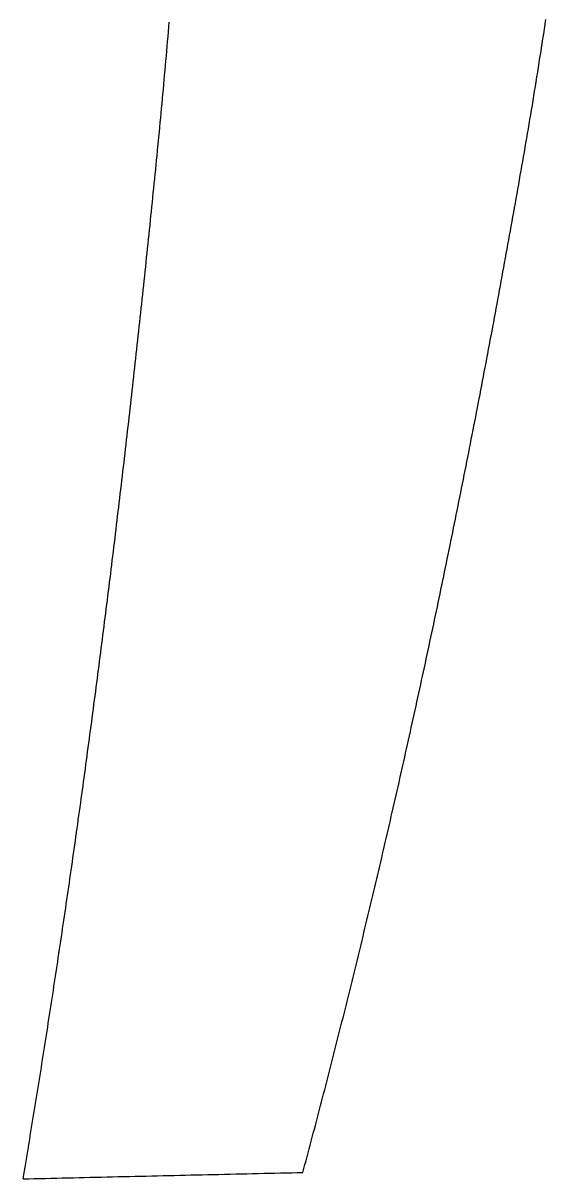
# Model space of a CAD drawing. Header units: inches. Extents: x 10 to 59099, y -255 to 18259.
# Drawn here: x 42154 to 43806, y 3 to 3655 of the extents above; entities that cross this region are included whole.
import ezdxf

# ---------------------------------------------------------------- set-up
doc = ezdxf.new("R2010")
doc.units = ezdxf.units.IN
doc.header["$MEASUREMENT"] = 0
doc.layers.add('VFDE_Folienkante 3dpoly', color=181, linetype='Continuous')

msp = doc.modelspace()

# ---------------------------------------------------------------- linework, layer by layer
at = {"layer": 'VFDE_Folienkante 3dpoly', "color": 2}
for p, q in [((42614.2, 3643.2, 5644.7), (42615.4, 3658.5, 5653.5)), ((43803.4, 3651.6, 5592.5), (43805.7, 3666.9, 5601.1)), ((42611.6, 3612.5, 5626.9), (42612.9, 3627.8, 5635.8)), ((42612.9, 3627.8, 5635.8), (42614.2, 3643.2, 5644.7)), ((43796.5, 3605.9, 5566.5), (43798.8, 3621.1, 5575.2)), ((43798.8, 3621.1, 5575.2), (43801.1, 3636.4, 5583.9)), ((43801.1, 3636.4, 5583.9), (43803.4, 3651.6, 5592.5)), ((42607.7, 3566.7, 5600), (42609, 3582, 5609)), ((42609, 3582, 5609), (42610.3, 3597.2, 5618)), ((42610.3, 3597.2, 5618), (42611.6, 3612.5, 5626.9)), ((43791.8, 3575.6, 5549.1), (43794.1, 3590.7, 5557.8)), ((43794.1, 3590.7, 5557.8), (43796.5, 3605.9, 5566.5)), ((42605.1, 3536.3, 5581.9), (42606.4, 3551.5, 5591)), ((42606.4, 3551.5, 5591), (42607.7, 3566.7, 5600)), ((43784.7, 3530.2, 5522.6), (43787.1, 3545.3, 5531.5)), ((43787.1, 3545.3, 5531.5), (43789.4, 3560.4, 5540.3)), ((43789.4, 3560.4, 5540.3), (43791.8, 3575.6, 5549.1)), ((42601, 3490.8, 5554.4), (42602.4, 3506, 5563.6)), ((42602.4, 3506, 5563.6), (42603.7, 3521.1, 5572.7)), ((42603.7, 3521.1, 5572.7), (42605.1, 3536.3, 5581.9)), ((43779.9, 3500, 5504.8), (43782.3, 3515.1, 5513.7)), ((43782.3, 3515.1, 5513.7), (43784.7, 3530.2, 5522.6)), ((42598.3, 3460.6, 5535.9), (42599.7, 3475.7, 5545.2)), ((42599.7, 3475.7, 5545.2), (42601, 3490.8, 5554.4)), ((43772.7, 3455, 5477.8), (43775.1, 3470, 5486.8)), ((43775.1, 3470, 5486.8), (43777.5, 3485, 5495.8)), ((43777.5, 3485, 5495.8), (43779.9, 3500, 5504.8)), ((42595.6, 3430.5, 5517.2), (42596.9, 3445.6, 5526.6)), ((42596.9, 3445.6, 5526.6), (42598.3, 3460.6, 5535.9)), ((43767.8, 3425.1, 5459.6), (43770.2, 3440, 5468.7)), ((43770.2, 3440, 5468.7), (43772.7, 3455, 5477.8)), ((42591.4, 3385.6, 5489), (42592.8, 3400.5, 5498.4)), ((42592.8, 3400.5, 5498.4), (42594.2, 3415.5, 5507.9)), ((42594.2, 3415.5, 5507.9), (42595.6, 3430.5, 5517.2)), ((43762.9, 3395.2, 5441.3), (43765.3, 3410.1, 5450.4)), ((43765.3, 3410.1, 5450.4), (43767.8, 3425.1, 5459.6)), ((42588.6, 3355.7, 5470), (42590, 3370.6, 5479.5)), ((42590, 3370.6, 5479.5), (42591.4, 3385.6, 5489)), ((43755.4, 3350.7, 5413.5), (43757.9, 3365.5, 5422.8)), ((43757.9, 3365.5, 5422.8), (43760.4, 3380.3, 5432)), ((43760.4, 3380.3, 5432), (43762.9, 3395.2, 5441.3)), ((42584.3, 3311, 5441.3), (42585.7, 3325.9, 5450.9)), ((42585.7, 3325.9, 5450.9), (42587.1, 3340.8, 5460.5)), ((42587.1, 3340.8, 5460.5), (42588.6, 3355.7, 5470)), ((43750.4, 3321.1, 5394.9), (43752.9, 3335.8, 5404.2)), ((43752.9, 3335.8, 5404.2), (43755.4, 3350.7, 5413.5)), ((42581.4, 3281.3, 5422), (42582.8, 3296.2, 5431.7)), ((42582.8, 3296.2, 5431.7), (42584.3, 3311, 5441.3)), ((43742.8, 3276.8, 5366.7), (43745.4, 3291.5, 5376.1)), ((43745.4, 3291.5, 5376.1), (43747.9, 3306.3, 5385.5)), ((43747.9, 3306.3, 5385.5), (43750.4, 3321.1, 5394.9)), ((42577, 3236.9, 5392.9), (42578.5, 3251.7, 5402.6)), ((42578.5, 3251.7, 5402.6), (42579.9, 3266.5, 5412.3)), ((42579.9, 3266.5, 5412.3), (42581.4, 3281.3, 5422)), ((43737.7, 3247.4, 5347.7), (43740.3, 3262.1, 5357.2)), ((43740.3, 3262.1, 5357.2), (43742.8, 3276.8, 5366.7)), ((42574.1, 3207.4, 5373.4), (42575.5, 3222.1, 5383.2)), ((42575.5, 3222.1, 5383.2), (42577, 3236.9, 5392.9)), ((43730.1, 3203.3, 5319.2), (43732.6, 3218, 5328.7)), ((43732.6, 3218, 5328.7), (43735.2, 3232.7, 5338.3)), ((43735.2, 3232.7, 5338.3), (43737.7, 3247.4, 5347.7)), ((42569.6, 3163.2, 5344), (42571.1, 3177.9, 5353.9)), ((42571.1, 3177.9, 5353.9), (42572.6, 3192.6, 5363.6)), ((42572.6, 3192.6, 5363.6), (42574.1, 3207.4, 5373.4)), ((43724.9, 3174.1, 5300.1), (43727.5, 3188.7, 5309.6)), ((43727.5, 3188.7, 5309.6), (43730.1, 3203.3, 5319.2)), ((42566.7, 3133.7, 5324.4), (42568.1, 3148.4, 5334.2)), ((42568.1, 3148.4, 5334.2), (42569.6, 3163.2, 5344)), ((43717.2, 3130.2, 5271.3), (43719.8, 3144.8, 5280.9)), ((43719.8, 3144.8, 5280.9), (43722.3, 3159.4, 5290.5)), ((43722.3, 3159.4, 5290.5), (43724.9, 3174.1, 5300.1)), ((42562.2, 3089.7, 5294.8), (42563.7, 3104.4, 5304.7)), ((42563.7, 3104.4, 5304.7), (42565.2, 3119, 5314.5)), ((42565.2, 3119, 5314.5), (42566.7, 3133.7, 5324.4)), ((43712, 3101.1, 5252), (43714.6, 3115.6, 5261.6)), ((43714.6, 3115.6, 5261.6), (43717.2, 3130.2, 5271.3)), ((42559.2, 3060.3, 5275), (42560.7, 3075, 5284.9)), ((42560.7, 3075, 5284.9), (42562.2, 3089.7, 5294.8)), ((43704.2, 3057.4, 5223), (43706.8, 3071.9, 5232.7)), ((43706.8, 3071.9, 5232.7), (43709.4, 3086.5, 5242.3)), ((43709.4, 3086.5, 5242.3), (43712, 3101.1, 5252)), ((42556.2, 3031, 5255.2), (42557.7, 3045.7, 5265.1)), ((42557.7, 3045.7, 5265.1), (42559.2, 3060.3, 5275)), ((43699, 3028.3, 5203.6), (43701.6, 3042.8, 5213.3)), ((43701.6, 3042.8, 5213.3), (43704.2, 3057.4, 5223)), ((42551.6, 2987.1, 5225.4), (42553.2, 3001.7, 5235.3)), ((42553.2, 3001.7, 5235.3), (42554.7, 3016.4, 5245.3)), ((42554.7, 3016.4, 5245.3), (42556.2, 3031, 5255.2)), ((43691.1, 2984.7, 5174.5), (43693.8, 2999.2, 5184.2)), ((43693.8, 2999.2, 5184.2), (43696.4, 3013.7, 5193.9)), ((43696.4, 3013.7, 5193.9), (43699, 3028.3, 5203.6)), ((42548.6, 2957.8, 5205.5), (42550.1, 2972.4, 5215.4)), ((42550.1, 2972.4, 5215.4), (42551.6, 2987.1, 5225.4)), ((43685.9, 2955.6, 5155), (43688.5, 2970.1, 5164.7)), ((43688.5, 2970.1, 5164.7), (43691.1, 2984.7, 5174.5)), ((42544, 2914, 5175.5), (42545.6, 2928.6, 5185.5)), ((42545.6, 2928.6, 5185.5), (42547.1, 2943.2, 5195.5)), ((42547.1, 2943.2, 5195.5), (42548.6, 2957.8, 5205.5)), ((43678, 2912.1, 5125.7), (43680.7, 2926.6, 5135.5)), ((43680.7, 2926.6, 5135.5), (43683.3, 2941.1, 5145.2)), ((43683.3, 2941.1, 5145.2), (43685.9, 2955.6, 5155)), ((42541, 2884.9, 5155.5), (42542.5, 2899.4, 5165.5)), ((42542.5, 2899.4, 5165.5), (42544, 2914, 5175.5)), ((43672.8, 2883.2, 5106.1), (43675.4, 2897.7, 5115.9)), ((43675.4, 2897.7, 5115.9), (43678, 2912.1, 5125.7)), ((42536.4, 2841.2, 5125.3), (42537.9, 2855.7, 5135.4)), ((42537.9, 2855.7, 5135.4), (42539.5, 2870.3, 5145.4)), ((42539.5, 2870.3, 5145.4), (42541, 2884.9, 5155.5)), ((43664.8, 2839.8, 5076.6), (43667.5, 2854.3, 5086.5)), ((43667.5, 2854.3, 5086.5), (43670.1, 2868.7, 5096.3)), ((43670.1, 2868.7, 5096.3), (43672.8, 2883.2, 5106.1)), ((42531.8, 2797.6, 5095.1), (42533.3, 2812.1, 5105.2)), ((42533.3, 2812.1, 5105.2), (42534.8, 2826.6, 5115.3)), ((42534.8, 2826.6, 5115.3), (42536.4, 2841.2, 5125.3)), ((43659.5, 2811, 5056.9), (43662.2, 2825.4, 5066.8)), ((43662.2, 2825.4, 5066.8), (43664.8, 2839.8, 5076.6)), ((42528.7, 2768.5, 5074.8), (42530.2, 2783, 5085)), ((42530.2, 2783, 5085), (42531.8, 2797.6, 5095.1)), ((43651.6, 2767.7, 5027.3), (43654.2, 2782.1, 5037.2)), ((43654.2, 2782.1, 5037.2), (43656.9, 2796.6, 5047)), ((43656.9, 2796.6, 5047), (43659.5, 2811, 5056.9)), ((42524, 2725.1, 5044.4), (42525.5, 2739.6, 5054.6)), ((42525.5, 2739.6, 5054.6), (42527.1, 2754, 5064.7)), ((42527.1, 2754, 5064.7), (42528.7, 2768.5, 5074.8)), ((43646.2, 2739, 5007.4), (43648.9, 2753.4, 5017.4)), ((43648.9, 2753.4, 5017.4), (43651.6, 2767.7, 5027.3)), ((42520.8, 2696.2, 5024), (42522.4, 2710.6, 5034.2)), ((42522.4, 2710.6, 5034.2), (42524, 2725.1, 5044.4)), ((43638.2, 2695.9, 4977.6), (43640.9, 2710.2, 4987.5)), ((43640.9, 2710.2, 4987.5), (43643.6, 2724.6, 4997.5)), ((43643.6, 2724.6, 4997.5), (43646.2, 2739, 5007.4)), ((42516.1, 2652.8, 4993.4), (42517.7, 2667.3, 5003.6)), ((42517.7, 2667.3, 5003.6), (42519.3, 2681.7, 5013.8)), ((42519.3, 2681.7, 5013.8), (42520.8, 2696.2, 5024)), ((43630.1, 2652.9, 4947.6), (43632.8, 2667.2, 4957.6)), ((43632.8, 2667.2, 4957.6), (43635.5, 2681.5, 4967.6)), ((43635.5, 2681.5, 4967.6), (43638.2, 2695.9, 4977.6)), ((42513, 2624, 4972.9), (42514.6, 2638.4, 4983.1)), ((42514.6, 2638.4, 4983.1), (42516.1, 2652.8, 4993.4)), ((43624.7, 2624.3, 4927.6), (43627.4, 2638.6, 4937.6)), ((43627.4, 2638.6, 4937.6), (43630.1, 2652.9, 4947.6)), ((42508.2, 2580.8, 4942), (42509.8, 2595.2, 4952.3)), ((42509.8, 2595.2, 4952.3), (42511.4, 2609.6, 4962.6)), ((42511.4, 2609.6, 4962.6), (42513, 2624, 4972.9)), ((43616.6, 2581.4, 4897.4), (43619.3, 2595.7, 4907.5)), ((43619.3, 2595.7, 4907.5), (43622, 2610, 4917.5)), ((43622, 2610, 4917.5), (43624.7, 2624.3, 4927.6)), ((42505, 2552.1, 4921.4), (42506.6, 2566.5, 4931.7)), ((42506.6, 2566.5, 4931.7), (42508.2, 2580.8, 4942)), ((43611.2, 2552.9, 4877.3), (43613.9, 2567.1, 4887.4)), ((43613.9, 2567.1, 4887.4), (43616.6, 2581.4, 4897.4)), ((42500.2, 2509.1, 4890.4), (42501.8, 2523.4, 4900.7)), ((42501.8, 2523.4, 4900.7), (42503.4, 2537.7, 4911.1)), ((42503.4, 2537.7, 4911.1), (42505, 2552.1, 4921.4)), ((43603, 2510.2, 4846.9), (43605.8, 2524.4, 4857.1)), ((43605.8, 2524.4, 4857.1), (43608.5, 2538.6, 4867.2)), ((43608.5, 2538.6, 4867.2), (43611.2, 2552.9, 4877.3)), ((42497, 2480.4, 4869.6), (42498.6, 2494.7, 4880)), ((42498.6, 2494.7, 4880), (42500.2, 2509.1, 4890.4)), ((43597.6, 2481.7, 4826.6), (43600.3, 2496, 4836.8)), ((43600.3, 2496, 4836.8), (43603, 2510.2, 4846.9)), ((42492.2, 2437.5, 4838.4), (42493.8, 2451.8, 4848.8)), ((42493.8, 2451.8, 4848.8), (42495.4, 2466.1, 4859.2)), ((42495.4, 2466.1, 4859.2), (42497, 2480.4, 4869.6)), ((43589.4, 2439.2, 4796.1), (43592.1, 2453.4, 4806.3)), ((43592.1, 2453.4, 4806.3), (43594.8, 2467.5, 4816.5)), ((43594.8, 2467.5, 4816.5), (43597.6, 2481.7, 4826.6)), ((42488.9, 2409, 4817.5), (42490.5, 2423.2, 4828)), ((42490.5, 2423.2, 4828), (42492.2, 2437.5, 4838.4)), ((43581.1, 2396.7, 4765.5), (43583.9, 2410.8, 4775.7)), ((43583.9, 2410.8, 4775.7), (43586.6, 2425, 4785.9)), ((43586.6, 2425, 4785.9), (43589.4, 2439.2, 4796.1)), ((42484, 2366.2, 4786.1), (42485.7, 2380.5, 4796.6)), ((42485.7, 2380.5, 4796.6), (42487.3, 2394.7, 4807.1)), ((42487.3, 2394.7, 4807.1), (42488.9, 2409, 4817.5)), ((43575.6, 2368.4, 4745), (43578.4, 2382.5, 4755.3)), ((43578.4, 2382.5, 4755.3), (43581.1, 2396.7, 4765.5)), ((42479.1, 2323.5, 4754.6), (42480.8, 2337.8, 4765.1)), ((42480.8, 2337.8, 4765.1), (42482.4, 2352, 4775.6)), ((42482.4, 2352, 4775.6), (42484, 2366.2, 4786.1)), ((43567.3, 2326, 4714.2), (43570.1, 2340.2, 4724.5)), ((43570.1, 2340.2, 4724.5), (43572.9, 2354.3, 4734.8)), ((43572.9, 2354.3, 4734.8), (43575.6, 2368.4, 4745)), ((42475.9, 2295.1, 4733.5), (42477.5, 2309.3, 4744.1)), ((42477.5, 2309.3, 4744.1), (42479.1, 2323.5, 4754.6)), ((43561.8, 2297.9, 4693.6), (43564.6, 2311.9, 4703.9)), ((43564.6, 2311.9, 4703.9), (43567.3, 2326, 4714.2)), ((42470.9, 2252.6, 4701.9), (42472.6, 2266.8, 4712.4)), ((42472.6, 2266.8, 4712.4), (42474.2, 2280.9, 4723)), ((42474.2, 2280.9, 4723), (42475.9, 2295.1, 4733.5)), ((43553.4, 2255.6, 4662.6), (43556.2, 2269.7, 4673)), ((43556.2, 2269.7, 4673), (43559, 2283.8, 4683.3)), ((43559, 2283.8, 4683.3), (43561.8, 2297.9, 4693.6)), ((42467.6, 2224.3, 4680.7), (42469.2, 2238.4, 4691.3)), ((42469.2, 2238.4, 4691.3), (42470.9, 2252.6, 4701.9)), ((43547.9, 2227.5, 4641.9), (43550.7, 2241.6, 4652.3)), ((43550.7, 2241.6, 4652.3), (43553.4, 2255.6, 4662.6)), ((42462.6, 2181.9, 4648.8), (42464.3, 2196, 4659.4)), ((42464.3, 2196, 4659.4), (42465.9, 2210.2, 4670.1)), ((42465.9, 2210.2, 4670.1), (42467.6, 2224.3, 4680.7)), ((43539.5, 2185.5, 4610.8), (43542.3, 2199.5, 4621.2)), ((43542.3, 2199.5, 4621.2), (43545.1, 2213.5, 4631.6)), ((43545.1, 2213.5, 4631.6), (43547.9, 2227.5, 4641.9)), ((42459.3, 2153.7, 4627.5), (42460.9, 2167.8, 4638.1)), ((42460.9, 2167.8, 4638.1), (42462.6, 2181.9, 4648.8)), ((43531.1, 2143.5, 4579.5), (43533.9, 2157.5, 4589.9)), ((43533.9, 2157.5, 4589.9), (43536.7, 2171.5, 4600.4)), ((43536.7, 2171.5, 4600.4), (43539.5, 2185.5, 4610.8)), ((42454.2, 2111.4, 4595.4), (42455.9, 2125.5, 4606.1)), ((42455.9, 2125.5, 4606.1), (42457.6, 2139.6, 4616.8)), ((42457.6, 2139.6, 4616.8), (42459.3, 2153.7, 4627.5)), ((43525.4, 2115.5, 4558.6), (43528.2, 2129.5, 4569.1)), ((43528.2, 2129.5, 4569.1), (43531.1, 2143.5, 4579.5)), ((42449.2, 2069.3, 4563.2), (42450.9, 2083.3, 4574)), ((42450.9, 2083.3, 4574), (42452.5, 2097.4, 4584.7)), ((42452.5, 2097.4, 4584.7), (42454.2, 2111.4, 4595.4)), ((43517, 2073.7, 4527.1), (43519.8, 2087.6, 4537.6)), ((43519.8, 2087.6, 4537.6), (43522.6, 2101.6, 4548.1)), ((43522.6, 2101.6, 4548.1), (43525.4, 2115.5, 4558.6)), ((42445.8, 2041.2, 4541.7), (42447.5, 2055.2, 4552.5)), ((42447.5, 2055.2, 4552.5), (42449.2, 2069.3, 4563.2)), ((43508.5, 2031.9, 4495.6), (43511.3, 2045.9, 4506.1)), ((43511.3, 2045.9, 4506.1), (43514.1, 2059.8, 4516.6)), ((43514.1, 2059.8, 4516.6), (43517, 2073.7, 4527.1)), ((42440.7, 1999.2, 4509.4), (42442.4, 2013.2, 4520.2)), ((42442.4, 2013.2, 4520.2), (42444.1, 2027.2, 4531)), ((42444.1, 2027.2, 4531), (42445.8, 2041.2, 4541.7)), ((43502.8, 2004.2, 4474.5), (43505.6, 2018, 4485)), ((43505.6, 2018, 4485), (43508.5, 2031.9, 4495.6)), ((42437.3, 1971.2, 4487.7), (42439, 1985.2, 4498.6)), ((42439, 1985.2, 4498.6), (42440.7, 1999.2, 4509.4)), ((43494.2, 1962.5, 4442.8), (43497.1, 1976.4, 4453.4)), ((43497.1, 1976.4, 4453.4), (43499.9, 1990.3, 4463.9)), ((43499.9, 1990.3, 4463.9), (43502.8, 2004.2, 4474.5)), ((42432.2, 1929.4, 4455.2), (42433.9, 1943.3, 4466.1)), ((42433.9, 1943.3, 4466.1), (42435.6, 1957.3, 4476.9)), ((42435.6, 1957.3, 4476.9), (42437.3, 1971.2, 4487.7)), ((43488.5, 1934.8, 4421.5), (43491.4, 1948.7, 4432.2)), ((43491.4, 1948.7, 4432.2), (43494.2, 1962.5, 4442.8)), ((42427, 1887.6, 4422.6), (42428.7, 1901.5, 4433.5)), ((42428.7, 1901.5, 4433.5), (42430.4, 1915.4, 4444.3)), ((42430.4, 1915.4, 4444.3), (42432.2, 1929.4, 4455.2)), ((43479.9, 1893.4, 4389.6), (43482.8, 1907.2, 4400.3)), ((43482.8, 1907.2, 4400.3), (43485.7, 1921, 4410.9)), ((43485.7, 1921, 4410.9), (43488.5, 1934.8, 4421.5)), ((42423.5, 1859.8, 4400.7), (42425.3, 1873.7, 4411.7)), ((42425.3, 1873.7, 4411.7), (42427, 1887.6, 4422.6)), ((43471.3, 1852, 4357.6), (43474.2, 1865.8, 4368.3)), ((43474.2, 1865.8, 4368.3), (43477.1, 1879.6, 4379)), ((43477.1, 1879.6, 4379), (43479.9, 1893.4, 4389.6)), ((42418.3, 1818.2, 4367.9), (42420.1, 1832, 4378.9)), ((42420.1, 1832, 4378.9), (42421.8, 1845.9, 4389.8)), ((42421.8, 1845.9, 4389.8), (42423.5, 1859.8, 4400.7)), ((43465.6, 1824.5, 4336.2), (43468.4, 1838.2, 4346.9)), ((43468.4, 1838.2, 4346.9), (43471.3, 1852, 4357.6)), ((42413.1, 1776.6, 4335), (42414.9, 1790.4, 4346)), ((42414.9, 1790.4, 4346), (42416.6, 1804.3, 4357)), ((42416.6, 1804.3, 4357), (42418.3, 1818.2, 4367.9)), ((43456.9, 1783.2, 4304), (43459.8, 1797, 4314.8)), ((43459.8, 1797, 4314.8), (43462.7, 1810.7, 4325.5)), ((43462.7, 1810.7, 4325.5), (43465.6, 1824.5, 4336.2)), ((42409.6, 1749, 4313), (42411.4, 1762.8, 4324)), ((42411.4, 1762.8, 4324), (42413.1, 1776.6, 4335)), ((43448.2, 1742.1, 4271.7), (43451.1, 1755.8, 4282.5)), ((43451.1, 1755.8, 4282.5), (43454, 1769.5, 4293.3)), ((43454, 1769.5, 4293.3), (43456.9, 1783.2, 4304)), ((42404.4, 1707.6, 4279.9), (42406.1, 1721.3, 4290.9)), ((42406.1, 1721.3, 4290.9), (42407.9, 1735.1, 4301.9)), ((42407.9, 1735.1, 4301.9), (42409.6, 1749, 4313)), ((43442.4, 1714.7, 4250.1), (43445.3, 1728.4, 4260.9)), ((43445.3, 1728.4, 4260.9), (43448.2, 1742.1, 4271.7)), ((42399.1, 1666.2, 4246.6), (42400.8, 1680, 4257.7)), ((42400.8, 1680, 4257.7), (42402.6, 1693.8, 4268.8)), ((42402.6, 1693.8, 4268.8), (42404.4, 1707.6, 4279.9)), ((43433.6, 1673.7, 4217.7), (43436.5, 1687.4, 4228.5)), ((43436.5, 1687.4, 4228.5), (43439.5, 1701, 4239.3)), ((43439.5, 1701, 4239.3), (43442.4, 1714.7, 4250.1)), ((42395.5, 1638.8, 4224.4), (42397.3, 1652.5, 4235.5)), ((42397.3, 1652.5, 4235.5), (42399.1, 1666.2, 4246.6)), ((43424.8, 1632.8, 4185.1), (43427.8, 1646.4, 4196)), ((43427.8, 1646.4, 4196), (43430.7, 1660.1, 4206.8)), ((43430.7, 1660.1, 4206.8), (43433.6, 1673.7, 4217.7)), ((42390.2, 1597.6, 4191), (42392, 1611.3, 4202.2)), ((42392, 1611.3, 4202.2), (42393.8, 1625, 4213.3)), ((42393.8, 1625, 4213.3), (42395.5, 1638.8, 4224.4)), ((43419, 1605.6, 4163.3), (43421.9, 1619.2, 4174.2)), ((43421.9, 1619.2, 4174.2), (43424.8, 1632.8, 4185.1)), ((42386.6, 1570.2, 4168.7), (42388.4, 1583.9, 4179.9)), ((42388.4, 1583.9, 4179.9), (42390.2, 1597.6, 4191)), ((43410.2, 1564.8, 4130.6), (43413.1, 1578.4, 4141.5)), ((43413.1, 1578.4, 4141.5), (43416, 1592, 4152.4)), ((43416, 1592, 4152.4), (43419, 1605.6, 4163.3)), ((42381.3, 1529.2, 4135.1), (42383.1, 1542.9, 4146.3)), ((42383.1, 1542.9, 4146.3), (42384.8, 1556.5, 4157.5)), ((42384.8, 1556.5, 4157.5), (42386.6, 1570.2, 4168.7)), ((43401.3, 1524.2, 4097.7), (43404.3, 1537.7, 4108.7)), ((43404.3, 1537.7, 4108.7), (43407.2, 1551.3, 4119.6)), ((43407.2, 1551.3, 4119.6), (43410.2, 1564.8, 4130.6)), ((42375.9, 1488.3, 4101.4), (42377.7, 1501.9, 4112.7)), ((42377.7, 1501.9, 4112.7), (42379.5, 1515.5, 4123.9)), ((42379.5, 1515.5, 4123.9), (42381.3, 1529.2, 4135.1)), ((43395.4, 1497.1, 4075.8), (43398.3, 1510.6, 4086.7)), ((43398.3, 1510.6, 4086.7), (43401.3, 1524.2, 4097.7)), ((42370.5, 1447.4, 4067.7), (42372.3, 1461, 4078.9)), ((42372.3, 1461, 4078.9), (42374.1, 1474.7, 4090.2)), ((42374.1, 1474.7, 4090.2), (42375.9, 1488.3, 4101.4)), ((43386.5, 1456.6, 4042.7), (43389.5, 1470.1, 4053.7)), ((43389.5, 1470.1, 4053.7), (43392.4, 1483.6, 4064.8)), ((43392.4, 1483.6, 4064.8), (43395.4, 1497.1, 4075.8)), ((42366.8, 1420.3, 4045.1), (42368.6, 1433.9, 4056.4)), ((42368.6, 1433.9, 4056.4), (42370.5, 1447.4, 4067.7)), ((43377.6, 1416.2, 4009.6), (43380.5, 1429.6, 4020.6)), ((43380.5, 1429.6, 4020.6), (43383.5, 1443.1, 4031.7)), ((43383.5, 1443.1, 4031.7), (43386.5, 1456.6, 4042.7)), ((42361.4, 1379.6, 4011.1), (42363.2, 1393.2, 4022.4)), ((42363.2, 1393.2, 4022.4), (42365, 1406.7, 4033.8)), ((42365, 1406.7, 4033.8), (42366.8, 1420.3, 4045.1)), ((43368.6, 1375.8, 3976.4), (43371.6, 1389.3, 3987.5)), ((43371.6, 1389.3, 3987.5), (43374.6, 1402.7, 3998.5)), ((43374.6, 1402.7, 3998.5), (43377.6, 1416.2, 4009.6)), ((42355.9, 1339, 3977), (42357.7, 1352.5, 3988.4)), ((42357.7, 1352.5, 3988.4), (42359.5, 1366.1, 3999.8)), ((42359.5, 1366.1, 3999.8), (42361.4, 1379.6, 4011.1)), ((43362.6, 1349, 3954.1), (43365.6, 1362.4, 3965.3)), ((43365.6, 1362.4, 3965.3), (43368.6, 1375.8, 3976.4)), ((42352.2, 1312, 3954.3), (42354.1, 1325.5, 3965.7)), ((42354.1, 1325.5, 3965.7), (42355.9, 1339, 3977)), ((43353.6, 1308.8, 3920.7), (43356.6, 1322.2, 3931.9)), ((43356.6, 1322.2, 3931.9), (43359.6, 1335.6, 3943)), ((43359.6, 1335.6, 3943), (43362.6, 1349, 3954.1)), ((42346.7, 1271.6, 3920), (42348.5, 1285, 3931.4)), ((42348.5, 1285, 3931.4), (42350.4, 1298.5, 3942.9)), ((42350.4, 1298.5, 3942.9), (42352.2, 1312, 3954.3)), ((43344.6, 1268.7, 3887.2), (43347.6, 1282.1, 3898.4)), ((43347.6, 1282.1, 3898.4), (43350.6, 1295.4, 3909.6)), ((43350.6, 1295.4, 3909.6), (43353.6, 1308.8, 3920.7)), ((42341.2, 1231.2, 3885.7), (42343, 1244.7, 3897.1)), ((42343, 1244.7, 3897.1), (42344.9, 1258.1, 3908.6)), ((42344.9, 1258.1, 3908.6), (42346.7, 1271.6, 3920)), ((43335.5, 1228.7, 3853.6), (43338.6, 1242, 3864.8)), ((43338.6, 1242, 3864.8), (43341.6, 1255.4, 3876)), ((43341.6, 1255.4, 3876), (43344.6, 1268.7, 3887.2)), ((42337.5, 1204.4, 3862.7), (42339.3, 1217.8, 3874.2)), ((42339.3, 1217.8, 3874.2), (42341.2, 1231.2, 3885.7)), ((43329.5, 1202.1, 3831.2), (43332.5, 1215.4, 3842.4)), ((43332.5, 1215.4, 3842.4), (43335.5, 1228.7, 3853.6)), ((42331.9, 1164.2, 3828.2), (42333.7, 1177.6, 3839.7)), ((42333.7, 1177.6, 3839.7), (42335.6, 1191, 3851.2)), ((42335.6, 1191, 3851.2), (42337.5, 1204.4, 3862.7)), ((43320.4, 1162.3, 3797.4), (43323.4, 1175.5, 3808.7)), ((43323.4, 1175.5, 3808.7), (43326.4, 1188.8, 3819.9)), ((43326.4, 1188.8, 3819.9), (43329.5, 1202.1, 3831.2)), ((42326.3, 1124.1, 3793.5), (42328.1, 1137.5, 3805.1)), ((42328.1, 1137.5, 3805.1), (42330, 1150.8, 3816.6)), ((42330, 1150.8, 3816.6), (42331.9, 1164.2, 3828.2)), ((43311.2, 1122.5, 3763.5), (43314.3, 1135.8, 3774.8)), ((43314.3, 1135.8, 3774.8), (43317.3, 1149, 3786.1)), ((43317.3, 1149, 3786.1), (43320.4, 1162.3, 3797.4)), ((42320.6, 1084.1, 3758.8), (42322.5, 1097.4, 3770.4)), ((42322.5, 1097.4, 3770.4), (42324.4, 1110.8, 3782)), ((42324.4, 1110.8, 3782), (42326.3, 1124.1, 3793.5)), ((43302.1, 1082.9, 3729.5), (43305.1, 1096.1, 3740.9)), ((43305.1, 1096.1, 3740.9), (43308.2, 1109.3, 3752.2)), ((43308.2, 1109.3, 3752.2), (43311.2, 1122.5, 3763.5)), ((42316.9, 1057.5, 3735.6), (42318.8, 1070.8, 3747.2)), ((42318.8, 1070.8, 3747.2), (42320.6, 1084.1, 3758.8)), ((43296, 1056.5, 3706.8), (43299, 1069.7, 3718.2)), ((43299, 1069.7, 3718.2), (43302.1, 1082.9, 3729.5)), ((42311.2, 1017.7, 3700.7), (42313.1, 1030.9, 3712.3)), ((42313.1, 1030.9, 3712.3), (42315, 1044.2, 3724)), ((42315, 1044.2, 3724), (42316.9, 1057.5, 3735.6)), ((43286.8, 1017, 3672.7), (43289.8, 1030.1, 3684.1)), ((43289.8, 1030.1, 3684.1), (43292.9, 1043.3, 3695.4)), ((43292.9, 1043.3, 3695.4), (43296, 1056.5, 3706.8)), ((42305.5, 977.9, 3665.7), (42307.4, 991.2, 3677.4)), ((42307.4, 991.2, 3677.4), (42309.3, 1004.4, 3689)), ((42309.3, 1004.4, 3689), (42311.2, 1017.7, 3700.7)), ((43277.5, 977.6, 3638.4), (43280.6, 990.7, 3649.8)), ((43280.6, 990.7, 3649.8), (43283.7, 1003.8, 3661.3)), ((43283.7, 1003.8, 3661.3), (43286.8, 1017, 3672.7)), ((42299.8, 938.3, 3630.6), (42301.7, 951.5, 3642.3)), ((42301.7, 951.5, 3642.3), (42303.6, 964.7, 3654)), ((42303.6, 964.7, 3654), (42305.5, 977.9, 3665.7)), ((43268.3, 938.2, 3604.1), (43271.3, 951.3, 3615.5)), ((43271.3, 951.3, 3615.5), (43274.4, 964.4, 3627)), ((43274.4, 964.4, 3627), (43277.5, 977.6, 3638.4)), ((42296, 911.9, 3607.1), (42297.9, 925.1, 3618.8)), ((42297.9, 925.1, 3618.8), (42299.8, 938.3, 3630.6)), ((43262.1, 912.1, 3581.1), (43265.2, 925.2, 3592.6)), ((43265.2, 925.2, 3592.6), (43268.3, 938.2, 3604.1)), ((42290.2, 872.4, 3571.8), (42292.1, 885.5, 3583.6)), ((42292.1, 885.5, 3583.6), (42294.1, 898.7, 3595.4)), ((42294.1, 898.7, 3595.4), (42296, 911.9, 3607.1)), ((43252.8, 872.9, 3546.6), (43255.9, 886, 3558.1)), ((43255.9, 886, 3558.1), (43259, 899, 3569.6)), ((43259, 899, 3569.6), (43262.1, 912.1, 3581.1)), ((42284.4, 833, 3536.4), (42286.4, 846.1, 3548.2)), ((42286.4, 846.1, 3548.2), (42288.3, 859.2, 3560)), ((42288.3, 859.2, 3560), (42290.2, 872.4, 3571.8)), ((43243.4, 833.9, 3512), (43246.5, 846.9, 3523.5)), ((43246.5, 846.9, 3523.5), (43249.6, 859.9, 3535)), ((43249.6, 859.9, 3535), (43252.8, 872.9, 3546.6)), ((42278.6, 793.7, 3500.9), (42280.6, 806.8, 3512.8)), ((42280.6, 806.8, 3512.8), (42282.5, 819.9, 3524.6)), ((42282.5, 819.9, 3524.6), (42284.4, 833, 3536.4)), ((43234.1, 794.9, 3477.2), (43237.2, 807.9, 3488.8)), ((43237.2, 807.9, 3488.8), (43240.3, 820.9, 3500.4)), ((43240.3, 820.9, 3500.4), (43243.4, 833.9, 3512)), ((42272.8, 754.5, 3465.3), (42274.8, 767.5, 3477.2)), ((42274.8, 767.5, 3477.2), (42276.7, 780.6, 3489.1)), ((42276.7, 780.6, 3489.1), (42278.6, 793.7, 3500.9)), ((43224.7, 756, 3442.4), (43227.8, 769, 3454)), ((43227.8, 769, 3454), (43230.9, 781.9, 3465.6)), ((43230.9, 781.9, 3465.6), (43234.1, 794.9, 3477.2)), ((42268.9, 728.4, 3441.6), (42270.9, 741.4, 3453.4)), ((42270.9, 741.4, 3453.4), (42272.8, 754.5, 3465.3)), ((43218.4, 730.2, 3419.1), (43221.5, 743.1, 3430.8)), ((43221.5, 743.1, 3430.8), (43224.7, 756, 3442.4)), ((42263, 689.3, 3405.8), (42265, 702.4, 3417.7)), ((42265, 702.4, 3417.7), (42267, 715.4, 3429.6)), ((42267, 715.4, 3429.6), (42268.9, 728.4, 3441.6)), ((43209, 691.5, 3384.2), (43212.1, 704.4, 3395.8)), ((43212.1, 704.4, 3395.8), (43215.2, 717.3, 3407.5)), ((43215.2, 717.3, 3407.5), (43218.4, 730.2, 3419.1)), ((42257.2, 650.4, 3369.9), (42259.1, 663.4, 3381.9)), ((42259.1, 663.4, 3381.9), (42261.1, 676.4, 3393.8)), ((42261.1, 676.4, 3393.8), (42263, 689.3, 3405.8)), ((43199.5, 652.8, 3349.1), (43202.7, 665.7, 3360.8)), ((43202.7, 665.7, 3360.8), (43205.8, 678.6, 3372.5)), ((43205.8, 678.6, 3372.5), (43209, 691.5, 3384.2)), ((42251.3, 611.5, 3334), (42253.2, 624.5, 3346)), ((42253.2, 624.5, 3346), (42255.2, 637.4, 3358)), ((42255.2, 637.4, 3358), (42257.2, 650.4, 3369.9)), ((43190, 614.3, 3313.9), (43193.2, 627.2, 3325.6)), ((43193.2, 627.2, 3325.6), (43196.3, 640, 3337.4)), ((43196.3, 640, 3337.4), (43199.5, 652.8, 3349.1)), ((42245.3, 572.8, 3297.9), (42247.3, 585.7, 3310)), ((42247.3, 585.7, 3310), (42249.3, 598.6, 3322)), ((42249.3, 598.6, 3322), (42251.3, 611.5, 3334)), ((43180.5, 575.9, 3278.6), (43183.7, 588.7, 3290.4)), ((43183.7, 588.7, 3290.4), (43186.8, 601.5, 3302.2)), ((43186.8, 601.5, 3302.2), (43190, 614.3, 3313.9)), ((42241.4, 547, 3273.8), (42243.3, 559.9, 3285.9)), ((42243.3, 559.9, 3285.9), (42245.3, 572.8, 3297.9)), ((43171, 537.6, 3243.3), (43174.1, 550.3, 3255.1)), ((43174.1, 550.3, 3255.1), (43177.3, 563.1, 3266.8)), ((43177.3, 563.1, 3266.8), (43180.5, 575.9, 3278.6)), ((42235.4, 508.4, 3237.6), (42237.4, 521.2, 3249.7)), ((42237.4, 521.2, 3249.7), (42239.4, 534.1, 3261.8)), ((42239.4, 534.1, 3261.8), (42241.4, 547, 3273.8)), ((43161.4, 499.3, 3207.8), (43164.6, 512.1, 3219.6)), ((43164.6, 512.1, 3219.6), (43167.8, 524.8, 3231.4)), ((43167.8, 524.8, 3231.4), (43171, 537.6, 3243.3)), ((42229.4, 469.8, 3201.3), (42231.4, 482.7, 3213.4)), ((42231.4, 482.7, 3213.4), (42233.4, 495.5, 3225.5)), ((42233.4, 495.5, 3225.5), (42235.4, 508.4, 3237.6)), ((43155, 473.9, 3184.1), (43158.2, 486.6, 3195.9)), ((43158.2, 486.6, 3195.9), (43161.4, 499.3, 3207.8)), ((42223.4, 431.4, 3164.9), (42225.4, 444.2, 3177)), ((42225.4, 444.2, 3177), (42227.4, 457, 3189.2)), ((42227.4, 457, 3189.2), (42229.4, 469.8, 3201.3)), ((43145.4, 435.8, 3148.5), (43148.6, 448.5, 3160.3)), ((43148.6, 448.5, 3160.3), (43151.8, 461.2, 3172.2)), ((43151.8, 461.2, 3172.2), (43155, 473.9, 3184.1)), ((42217.3, 393.1, 3128.3), (42219.4, 405.9, 3140.5)), ((42219.4, 405.9, 3140.5), (42221.4, 418.7, 3152.7)), ((42221.4, 418.7, 3152.7), (42223.4, 431.4, 3164.9)), ((43135.8, 397.8, 3112.7), (43139, 410.5, 3124.6)), ((43139, 410.5, 3124.6), (43142.2, 423.1, 3136.6)), ((43142.2, 423.1, 3136.6), (43145.4, 435.8, 3148.5)), ((42211.3, 354.9, 3091.7), (42213.3, 367.7, 3103.9)), ((42213.3, 367.7, 3103.9), (42215.3, 380.4, 3116.1)), ((42215.3, 380.4, 3116.1), (42217.3, 393.1, 3128.3)), ((43126.1, 360, 3076.9), (43129.3, 372.6, 3088.8)), ((43129.3, 372.6, 3088.8), (43132.6, 385.2, 3100.8)), ((43132.6, 385.2, 3100.8), (43135.8, 397.8, 3112.7)), ((42205.2, 316.9, 3054.9), (42207.2, 329.5, 3067.2)), ((42207.2, 329.5, 3067.2), (42209.2, 342.2, 3079.5)), ((42209.2, 342.2, 3079.5), (42211.3, 354.9, 3091.7)), ((43116.4, 322.2, 3040.9), (43119.6, 334.8, 3052.9)), ((43119.6, 334.8, 3052.9), (43122.9, 347.4, 3064.9)), ((43122.9, 347.4, 3064.9), (43126.1, 360, 3076.9)), ((42201.1, 291.5, 3030.4), (42203.2, 304.2, 3042.7)), ((42203.2, 304.2, 3042.7), (42205.2, 316.9, 3054.9)), ((43106.7, 284.6, 3004.9), (43109.9, 297.1, 3016.9)), ((43109.9, 297.1, 3016.9), (43113.2, 309.7, 3028.9)), ((43113.2, 309.7, 3028.9), (43116.4, 322.2, 3040.9)), ((42195, 253.7, 2993.4), (42197, 266.3, 3005.8)), ((42197, 266.3, 3005.8), (42199.1, 278.9, 3018.1)), ((42199.1, 278.9, 3018.1), (42201.1, 291.5, 3030.4)), ((43096.9, 247, 2968.8), (43100.1, 259.5, 2980.8)), ((43100.1, 259.5, 2980.8), (43103.4, 272.1, 2992.9)), ((43103.4, 272.1, 2992.9), (43106.7, 284.6, 3004.9)), ((42188.9, 215.9, 2956.4), (42190.9, 228.5, 2968.7)), ((42190.9, 228.5, 2968.7), (42193, 241.1, 2981.1)), ((42193, 241.1, 2981.1), (42195, 253.7, 2993.4)), ((43087.1, 209.6, 2932.5), (43090.3, 222.1, 2944.6)), ((43090.3, 222.1, 2944.6), (43093.6, 234.5, 2956.7)), ((43093.6, 234.5, 2956.7), (43096.9, 247, 2968.8)), ((42182.7, 178.2, 2919.2), (42184.8, 190.7, 2931.6)), ((42184.8, 190.7, 2931.6), (42186.8, 203.3, 2944)), ((42186.8, 203.3, 2944), (42188.9, 215.9, 2956.4)), ((43077.2, 172.2, 2896.2), (43080.5, 184.7, 2908.3)), ((43080.5, 184.7, 2908.3), (43083.8, 197.1, 2920.4)), ((43083.8, 197.1, 2920.4), (43087.1, 209.6, 2932.5)), ((42176.5, 140.6, 2882), (42178.6, 153.1, 2894.4)), ((42178.6, 153.1, 2894.4), (42180.6, 165.6, 2906.8)), ((42180.6, 165.6, 2906.8), (42182.7, 178.2, 2919.2)), ((43067.4, 134.9, 2859.8), (43070.7, 147.4, 2871.9)), ((43070.7, 147.4, 2871.9), (43074, 159.8, 2884.1)), ((43074, 159.8, 2884.1), (43077.2, 172.2, 2896.2)), ((42170.3, 103, 2844.8), (42172.4, 115.5, 2857.2)), ((42172.4, 115.5, 2857.2), (42174.5, 128, 2869.6)), ((42174.5, 128, 2869.6), (42176.5, 140.6, 2882)), ((43057.6, 97.7, 2823.4), (43060.8, 110.1, 2835.5)), ((43060.8, 110.1, 2835.5), (43064.1, 122.5, 2847.7)), ((43064.1, 122.5, 2847.7), (43067.4, 134.9, 2859.8)), ((42164.1, 65.5, 2807.4), (42166.2, 78, 2819.9)), ((42166.2, 78, 2819.9), (42168.2, 90.5, 2832.3)), ((42168.2, 90.5, 2832.3), (42170.3, 103, 2844.8)), ((43051, 72.9, 2799), (43054.3, 85.3, 2811.2)), ((43054.3, 85.3, 2811.2), (43057.6, 97.7, 2823.4)), ((42157.9, 28, 2770.1), (42160, 40.5, 2782.5)), ((42160, 40.5, 2782.5), (42162, 53, 2795)), ((42162, 53, 2795), (42164.1, 65.5, 2807.4)), ((43041.1, 35.7, 2762.5), (43044.4, 48.1, 2774.7)), ((43044.4, 48.1, 2774.7), (43047.7, 60.5, 2786.9)), ((43047.7, 60.5, 2786.9), (43051, 72.9, 2799)), ((42153.7, 3, 2745.2), (42155.8, 15.5, 2757.6)), ((42155.8, 15.5, 2757.6), (42157.9, 28, 2770.1)), ((43037.9, 23.3, 2750.4), (43041.1, 35.7, 2762.5))]:
    msp.add_line(p, q, dxfattribs=at)
at = {"layer": 'VFDE_Folienkante 3dpoly'}
for p, q in [((42153.7, 3, 2745.2), (42171.4, 3.5, 2745.3)), ((42171.4, 3.5, 2745.3), (42189.1, 3.9, 2745.4)), ((42189.1, 3.9, 2745.4), (42206.8, 4.3, 2745.4)), ((42206.8, 4.3, 2745.4), (42224.5, 4.7, 2745.5)), ((42224.5, 4.7, 2745.5), (42242.1, 5.2, 2745.6)), ((42242.1, 5.2, 2745.6), (42259.8, 5.6, 2745.7)), ((42259.8, 5.6, 2745.7), (42277.5, 6, 2745.8)), ((42277.5, 6, 2745.8), (42295.2, 6.4, 2745.9)), ((42295.2, 6.4, 2745.9), (42312.9, 6.8, 2746)), ((42312.9, 6.8, 2746), (42330.5, 7.2, 2746.1)), ((42330.5, 7.2, 2746.1), (42348.2, 7.6, 2746.2)), ((42348.2, 7.6, 2746.2), (42365.9, 8.1, 2746.3)), ((42365.9, 8.1, 2746.3), (42383.6, 8.5, 2746.4)), ((42383.6, 8.5, 2746.4), (42401.3, 8.9, 2746.5)), ((42401.3, 8.9, 2746.5), (42419, 9.3, 2746.6)), ((42419, 9.3, 2746.6), (42436.6, 9.7, 2746.7)), ((42436.6, 9.7, 2746.7), (42454.3, 10.1, 2746.8)), ((42454.3, 10.1, 2746.8), (42472, 10.5, 2746.9)), ((42472, 10.5, 2746.9), (42489.7, 10.9, 2747)), ((42489.7, 10.9, 2747), (42507.4, 11.3, 2747.1)), ((42507.4, 11.3, 2747.1), (42525.1, 11.7, 2747.2)), ((42525.1, 11.7, 2747.2), (42542.7, 12.1, 2747.3)), ((42542.7, 12.1, 2747.3), (42560.4, 12.5, 2747.4)), ((42560.4, 12.5, 2747.4), (42578.1, 12.9, 2747.5)), ((42578.1, 12.9, 2747.5), (42595.8, 13.3, 2747.6)), ((42595.8, 13.3, 2747.6), (42613.5, 13.7, 2747.8)), ((42613.5, 13.7, 2747.8), (42631.2, 14.1, 2747.9)), ((42631.2, 14.1, 2747.9), (42648.8, 14.5, 2748)), ((42648.8, 14.5, 2748), (42666.5, 15, 2748.1)), ((42666.5, 15, 2748.1), (42684.2, 15.4, 2748.2)), ((42684.2, 15.4, 2748.2), (42701.9, 15.8, 2748.3)), ((42701.9, 15.8, 2748.3), (42719.6, 16.2, 2748.4)), ((42719.6, 16.2, 2748.4), (42737.3, 16.6, 2748.5)), ((42737.3, 16.6, 2748.5), (42754.9, 17, 2748.6)), ((42754.9, 17, 2748.6), (42772.6, 17.4, 2748.7)), ((42772.6, 17.4, 2748.7), (42790.3, 17.8, 2748.8)), ((42790.3, 17.8, 2748.8), (42808, 18.2, 2748.9)), ((42808, 18.2, 2748.9), (42825.7, 18.6, 2749)), ((42825.7, 18.6, 2749), (42843.3, 19, 2749.1)), ((42843.3, 19, 2749.1), (42861, 19.4, 2749.2)), ((42861, 19.4, 2749.2), (42878.7, 19.8, 2749.3)), ((42878.7, 19.8, 2749.3), (42896.4, 20.2, 2749.4)), ((42896.4, 20.2, 2749.4), (42914.1, 20.6, 2749.5)), ((42914.1, 20.6, 2749.5), (42931.8, 21, 2749.6)), ((42931.8, 21, 2749.6), (42949.4, 21.4, 2749.8)), ((42949.4, 21.4, 2749.8), (42967.1, 21.8, 2749.9)), ((42967.1, 21.8, 2749.9), (42984.8, 22.2, 2750)), ((42984.8, 22.2, 2750), (43002.5, 22.6, 2750.1)), ((43002.5, 22.6, 2750.1), (43020.2, 23, 2750.2)), ((43020.2, 23, 2750.2), (43037.9, 23.3, 2750.4))]:
    msp.add_line(p, q, dxfattribs=at)

doc.saveas('drawing.dxf')
